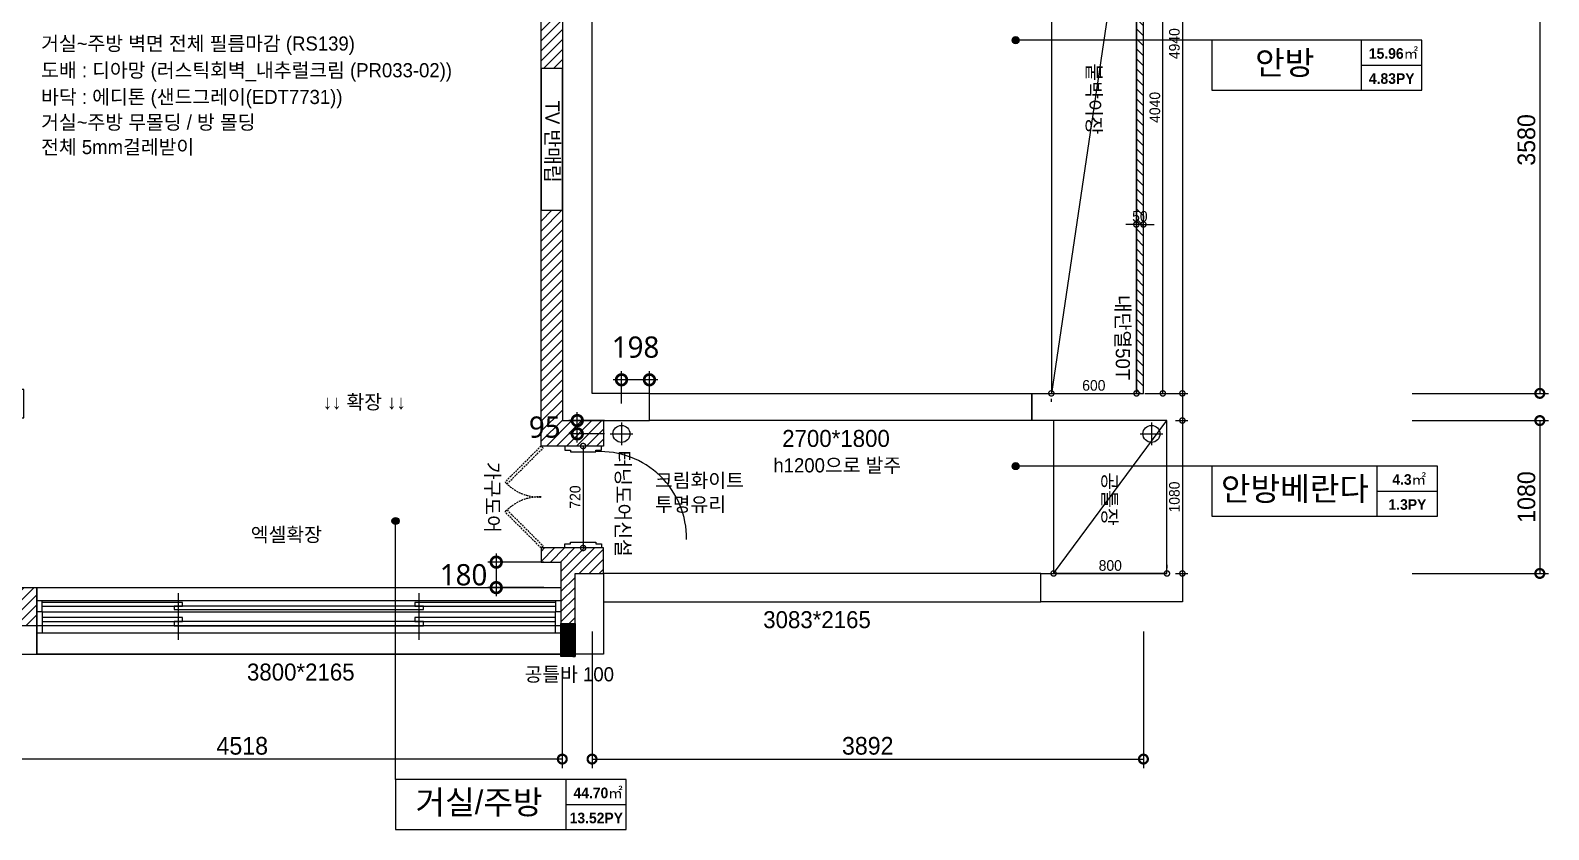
# Model space of a CAD drawing. Header units: millimetres. Extents: x 0 to 460316, y -63250 to 103204.
# Drawn here: x 118153 to 128870, y 54578 to 60223 of the extents above; entities that cross this region are included whole.
import ezdxf
from ezdxf.enums import TextEntityAlignment as Align

# ---------------------------------------------------------------- set-up
doc = ezdxf.new("R2010")
doc.units = ezdxf.units.MM
doc.header["$LTSCALE"] = 25
doc.linetypes.add('DASHED', pattern=[0.75, 0.5, -0.25])
for name, color, linetype in [('0-ELC TEXT', 7, 'Continuous'), ('03-TEXT', 3, 'Continuous'), ('03-WAL NEW', 3, 'Continuous'), ('04-WIN', 4, 'Continuous'), ('06-FUR', 6, 'Continuous'), ('07-DIM WAL', 5, 'Continuous'), ('2-con', 2, 'Continuous'), ('3.기호.계단선', 30, 'Continuous'), ('ac-Ref', 8, 'Continuous'), ('CO-DO-FR', 7, 'Continuous'), ('CO-DOOR', 8, 'Continuous'), ('FUR', 8, 'DASHED'), ('설비', 140, 'Continuous')]:
    doc.layers.add(name, color=color, linetype=linetype)
doc.styles.add('넥슨고딕', font='NEXONLv1GothicBold.ttf')
doc.styles.add('맑은고딕', font='malgun.ttf')
doc.styles.add('스타일1', font='HY울릉도M.TTF')
doc.styles.add('코레일둥고', font='Korail_Round_Gothic_Medium.ttf')
doc.dimstyles.new('30', dxfattribs={"dimscale": 30, "dimtxt": 2.5, "dimasz": 2.5, "dimexe": 1.25, "dimexo": 2, "dimtad": 1, "dimdec": 0, "dimtxsty": '스타일1', "dimblk": 'DOTSMALL', "dimcen": 2.5, "dimclrd": 1, "dimclre": 1, "dimclrt": 7, "dimadec": 0, "dimazin": 0, "dimtfac": 1, "dimtdec": 0, "dimtix": 1, "dimtmove": 0, "dimatfit": 3, "dimldrblk": 'DOTSMALL', "dimfxl": 1.25, "dimarcsym": 0})
doc.dimstyles.new('50', dxfattribs={"dimscale": 50, "dimtxt": 2.5, "dimasz": 2.5, "dimexe": 1.25, "dimexo": 2, "dimtad": 1, "dimdec": 0, "dimtxsty": '스타일1', "dimblk": 'DOTSMALL', "dimcen": 2.5, "dimclrd": 1, "dimclre": 1, "dimclrt": 2, "dimadec": 0, "dimazin": 0, "dimtfac": 1, "dimtdec": 0, "dimtix": 1, "dimtmove": 0, "dimatfit": 3, "dimldrblk": 'DOTSMALL', "dimfxl": 1.25, "dimarcsym": 0})
doc.dimstyles.new('건축클래스150', dxfattribs={"dimtxt": 150, "dimasz": 150, "dimexe": 60, "dimexo": 120, "dimgap": 30, "dimtad": 1, "dimtoh": 1, "dimdec": 0, "dimlunit": 6, "dimtxsty": '맑은고딕', "dimblk": 'DOTSMALL', "dimcen": 2.5, "dimdle": 60, "dimclrt": 7, "dimadec": 0, "dimazin": 0, "dimtfac": 1, "dimtdec": 0, "dimtmove": 2, "dimatfit": 3, "dimldrblk": 'DOTSMALL', "dimfxl": 1, "dimarcsym": 0})
pattern_1 = [(45, (94346.296, 97861.75), (-35.35534, 35.35534), [])]

# ---------------------------------------------------------------- blocks, each defined once
blk = doc.blocks.new('vudausewh')
at = {"layer": '04-WIN'}
for points in [[(28177, -40203), (30877, -40203), (30877, -40395), (28177, -40395)], [(30940, -41475), (27852, -41475), (27852, -41675), (30940, -41675)], [(27652, -41845), (23852, -41845), (23852, -42045), (27652, -42045)]]:
    blk.add_lwpolyline(points, close=True, dxfattribs=at)
at = {"layer": '2-con'}
for p, q in [((31939, -30698), (31939, -41675)), ((31664, -40203), (31664, -35263)), ((30877, -40395), (30877, -40203)), ((30877, -40203), (31664, -40203)), ((31830, -40395), (30877, -40395)), ((31830, -41475), (31830, -40395)), ((30940, -41675), (30940, -41475)), ((30940, -41475), (31830, -41475)), ((31939, -41675), (30940, -41675))]:
    blk.add_line(p, q, dxfattribs=at)
for points in [[(27562, -36423), (27562, -40395), (28177, -40395), (28177, -40203), (27772, -40203), (27772, -36423), (27562, -36423)], [(22854, -36720), (22854, -41660), (22839, -41660), (22839, -41860), (22932, -41860), (22932, -42045), (23852, -42045), (23852, -41845), (23132, -41845), (23132, -40375), (23762, -40375), (23762, -40175), (23044, -40175), (23044, -36720), (22854, -36720)]]:
    blk.add_lwpolyline(points, dxfattribs=at)
blk.add_lwpolyline([(27652, -41475), (27852, -41475), (27852, -42045), (27652, -42045)], close=True, dxfattribs=at)
at = {"layer": '04-WIN', "style": '코레일둥고'}
for s, p in [('2700*1800', (29114, -40581)), ('3083*2165', (28980, -41861)), ('3800*2165', (25336, -42231))]:
    blk.add_text(s, height=120, dxfattribs=at).set_placement(p)
blk = doc.blocks.new('_DotSmall')
at = {"color": 0, "linetype": 'ByBlock', "const_width": 0.5}
blk.add_lwpolyline([(-0.0625, 0, 1), (0.0625, 0, 1)], format="xyb", close=True, dxfattribs=at)
blk = doc.blocks.new('*D238')
at = {"layer": '07-DIM WAL', "color": 1, "lineweight": -2}
for p, q in [((122055, 57287), (122055, 56567)), ((122115, 57287), (122092, 57287)), ((122115, 56567), (122092, 56567))]:
    blk.add_line(p, q, dxfattribs=at)
at = {"layer": 'Defpoints', "color": 0}
for p in [(122055, 57287), (122055, 56567), (122055, 56567)]:
    blk.add_point(p, dxfattribs=at)
at = {"layer": '07-DIM WAL', "color": 1, "lineweight": -2, "xscale": 75, "yscale": 75, "zscale": 75}
for p, rotation in [((122055, 57287), 90), ((122055, 56567), 270)]:
    blk.add_blockref('_DotSmall', p, dxfattribs=dict(at, rotation=rotation))
at = {"layer": '07-DIM WAL', "color": 7, "insert": (121999, 56927), "char_height": 75, "attachment_point": 5, "rotation": 90, "style": '스타일1'}
blk.add_mtext('720', dxfattribs=at)
blk = doc.blocks.new('*D205')
at = {"layer": '07-DIM WAL', "color": 1, "lineweight": -2}
for p, q in [((127908, 61239), (128870, 61239)), ((128808, 61239), (128808, 57659)), ((127908, 57659), (128870, 57659))]:
    blk.add_line(p, q, dxfattribs=at)
at = {"layer": 'Defpoints', "color": 0}
for p in [(127808, 61239), (127808, 57659), (128808, 57659)]:
    blk.add_point(p, dxfattribs=at)
at = {"layer": '07-DIM WAL', "color": 1, "lineweight": -2, "xscale": 125, "yscale": 125, "zscale": 125}
for p, rotation in [((128808, 61239), 90), ((128808, 57659), 270)]:
    blk.add_blockref('_DotSmall', p, dxfattribs=dict(at, rotation=rotation))
at = {"layer": '07-DIM WAL', "color": 2, "insert": (128714, 59449), "char_height": 125, "attachment_point": 5, "rotation": 90, "style": '스타일1'}
blk.add_mtext('3580', dxfattribs=at)
blk = doc.blocks.new('*D206')
at = {"layer": '07-DIM WAL', "color": 1, "lineweight": -2}
for p, q in [((127908, 57467), (128870, 57467)), ((128808, 57467), (128808, 56387)), ((127908, 56387), (128870, 56387))]:
    blk.add_line(p, q, dxfattribs=at)
at = {"layer": 'Defpoints', "color": 0}
for p in [(127808, 57467), (127808, 56387), (128808, 56387)]:
    blk.add_point(p, dxfattribs=at)
at = {"layer": '07-DIM WAL', "color": 1, "lineweight": -2, "xscale": 125, "yscale": 125, "zscale": 125}
for p, rotation in [((128808, 57467), 90), ((128808, 56387), 270)]:
    blk.add_blockref('_DotSmall', p, dxfattribs=dict(at, rotation=rotation))
at = {"layer": '07-DIM WAL', "color": 2, "insert": (128714, 56927), "char_height": 125, "attachment_point": 5, "rotation": 90, "style": '스타일1'}
blk.add_mtext('1080', dxfattribs=at)
blk = doc.blocks.new('*D207')
at = {"layer": '07-DIM WAL', "color": 1, "lineweight": -2}
for p, q in [((122118, 55976), (122118, 55013)), ((126010, 55976), (126010, 55013)), ((122118, 55076), (126010, 55076))]:
    blk.add_line(p, q, dxfattribs=at)
at = {"layer": 'Defpoints', "color": 0}
for p in [(122118, 56076), (126010, 56076), (126010, 55076)]:
    blk.add_point(p, dxfattribs=at)
at = {"layer": '07-DIM WAL', "color": 1, "lineweight": -2, "xscale": 125, "yscale": 125, "zscale": 125, "rotation": 180}
blk.add_blockref('_DotSmall', (122118, 55076), dxfattribs=at)
at = {"layer": '07-DIM WAL', "color": 1, "lineweight": -2, "xscale": 125, "yscale": 125, "zscale": 125}
blk.add_blockref('_DotSmall', (126010, 55076), dxfattribs=at)
at = {"layer": '07-DIM WAL', "color": 2, "insert": (124064, 55169), "char_height": 125, "attachment_point": 5, "style": '스타일1'}
blk.add_mtext('3892', dxfattribs=at)
blk = doc.blocks.new('*D208')
at = {"layer": '07-DIM WAL', "color": 1, "lineweight": -2}
for p, q in [((117390, 55976), (117390, 55013)), ((121908, 55700), (121908, 55013)), ((121908, 55076), (117390, 55076))]:
    blk.add_line(p, q, dxfattribs=at)
at = {"layer": 'Defpoints', "color": 0}
for p in [(117390, 56076), (121908, 55800), (117390, 55076)]:
    blk.add_point(p, dxfattribs=at)
at = {"layer": '07-DIM WAL', "color": 1, "lineweight": -2, "xscale": 125, "yscale": 125, "zscale": 125, "rotation": 180}
blk.add_blockref('_DotSmall', (117390, 55076), dxfattribs=at)
at = {"layer": '07-DIM WAL', "color": 1, "lineweight": -2, "xscale": 125, "yscale": 125, "zscale": 125}
blk.add_blockref('_DotSmall', (121908, 55076), dxfattribs=at)
at = {"layer": '07-DIM WAL', "color": 2, "insert": (119649, 55169), "char_height": 125, "attachment_point": 5, "style": '스타일1'}
blk.add_mtext('4518', dxfattribs=at)
blk = doc.blocks.new('*D249')
at = {"layer": '07-DIM WAL', "color": 1, "lineweight": -2}
for p, q in [((126025, 62599), (126323, 62599)), ((126285, 62599), (126285, 57659)), ((126020, 57659), (126323, 57659))]:
    blk.add_line(p, q, dxfattribs=at)
at = {"layer": 'Defpoints', "color": 0}
for p in [(125965, 62599), (125960, 57659), (126285, 57659)]:
    blk.add_point(p, dxfattribs=at)
at = {"layer": '07-DIM WAL', "color": 1, "lineweight": -2, "xscale": 75, "yscale": 75, "zscale": 75}
for p, rotation in [((126285, 62599), 90), ((126285, 57659), 270)]:
    blk.add_blockref('_DotSmall', p, dxfattribs=dict(at, rotation=rotation))
at = {"layer": '07-DIM WAL', "color": 7, "insert": (126229, 60129), "char_height": 75, "attachment_point": 5, "rotation": 90, "style": '스타일1'}
blk.add_mtext('4940', dxfattribs=at)
blk = doc.blocks.new('*D216')
at = {"layer": '07-DIM WAL', "color": 1, "lineweight": -2}
for p, q in [((126025, 61699), (126184, 61699)), ((126147, 57659), (126147, 61699)), ((126025, 57659), (126184, 57659))]:
    blk.add_line(p, q, dxfattribs=at)
at = {"layer": 'Defpoints', "color": 0}
for p in [(125965, 61699), (126147, 61699), (125965, 57659)]:
    blk.add_point(p, dxfattribs=at)
at = {"layer": '07-DIM WAL', "color": 1, "lineweight": -2, "xscale": 75, "yscale": 75, "zscale": 75}
for p, rotation in [((126147, 61699), 90), ((126147, 57659), 270)]:
    blk.add_blockref('_DotSmall', p, dxfattribs=dict(at, rotation=rotation))
at = {"layer": '07-DIM WAL', "color": 7, "insert": (126091, 59679), "char_height": 75, "attachment_point": 5, "rotation": 90, "style": '스타일1'}
blk.add_mtext('4040', dxfattribs=at)
blk = doc.blocks.new('*D250')
at = {"layer": '07-DIM WAL', "color": 1, "lineweight": -2}
for p, q in [((125360, 57659), (125961, 57659)), ((125961, 57719), (125961, 57696)), ((125360, 57599), (125360, 57621))]:
    blk.add_line(p, q, dxfattribs=at)
at = {"layer": 'Defpoints', "color": 0}
for p in [(125360, 57659), (125961, 57659), (125961, 57659)]:
    blk.add_point(p, dxfattribs=at)
at = {"layer": '07-DIM WAL', "color": 1, "lineweight": -2, "xscale": 75, "yscale": 75, "zscale": 75, "rotation": 180}
blk.add_blockref('_DotSmall', (125360, 57659), dxfattribs=at)
at = {"layer": '07-DIM WAL', "color": 1, "lineweight": -2, "xscale": 75, "yscale": 75, "zscale": 75}
blk.add_blockref('_DotSmall', (125961, 57659), dxfattribs=at)
at = {"layer": '07-DIM WAL', "color": 7, "insert": (125660, 57715), "char_height": 75, "attachment_point": 5, "style": '스타일1'}
blk.add_mtext('600', dxfattribs=at)
blk = doc.blocks.new('*D251')
at = {"layer": '07-DIM WAL', "color": 1, "lineweight": -2}
for p, q in [((126236, 57467), (126323, 57467)), ((126285, 57467), (126285, 56387)), ((126236, 56387), (126323, 56387))]:
    blk.add_line(p, q, dxfattribs=at)
at = {"layer": 'Defpoints', "color": 0}
for p in [(126176, 57467), (126176, 56387), (126285, 56387)]:
    blk.add_point(p, dxfattribs=at)
at = {"layer": '07-DIM WAL', "color": 1, "lineweight": -2, "xscale": 75, "yscale": 75, "zscale": 75}
for p, rotation in [((126285, 57467), 90), ((126285, 56387), 270)]:
    blk.add_blockref('_DotSmall', p, dxfattribs=dict(at, rotation=rotation))
at = {"layer": '07-DIM WAL', "color": 7, "insert": (126229, 56927), "char_height": 75, "attachment_point": 5, "rotation": 90, "style": '스타일1'}
blk.add_mtext('1080', dxfattribs=at)
blk = doc.blocks.new('*D252')
at = {"layer": '07-DIM WAL', "color": 1, "lineweight": -2}
for p, q in [((125376, 56447), (125376, 56425)), ((126176, 56387), (125376, 56387)), ((126176, 56447), (126176, 56425))]:
    blk.add_line(p, q, dxfattribs=at)
at = {"layer": 'Defpoints', "color": 0}
for p in [(125376, 56387), (125376, 56387), (126176, 56387)]:
    blk.add_point(p, dxfattribs=at)
at = {"layer": '07-DIM WAL', "color": 1, "lineweight": -2, "xscale": 75, "yscale": 75, "zscale": 75, "rotation": 180}
blk.add_blockref('_DotSmall', (125376, 56387), dxfattribs=at)
at = {"layer": '07-DIM WAL', "color": 1, "lineweight": -2, "xscale": 75, "yscale": 75, "zscale": 75}
blk.add_blockref('_DotSmall', (126176, 56387), dxfattribs=at)
at = {"layer": '07-DIM WAL', "color": 7, "insert": (125776, 56443), "char_height": 75, "attachment_point": 5, "style": '스타일1'}
blk.add_mtext('800', dxfattribs=at)
blk = doc.blocks.new('*D273')
at = {"layer": '07-DIM WAL', "color": 1, "lineweight": -2}
for p, q in [((125960, 58852), (125885, 58852)), ((125960, 58912), (125960, 58890)), ((126010, 58852), (125960, 58852)), ((126010, 58912), (126010, 58890)), ((126010, 58852), (126085, 58852))]:
    blk.add_line(p, q, dxfattribs=at)
at = {"layer": 'Defpoints', "color": 0}
for p in [(125960, 58852), (125960, 58852), (126010, 58852)]:
    blk.add_point(p, dxfattribs=at)
at = {"layer": '07-DIM WAL', "color": 1, "lineweight": -2, "xscale": 75, "yscale": 75, "zscale": 75}
blk.add_blockref('_DotSmall', (125960, 58852), dxfattribs=at)
at = {"layer": '07-DIM WAL', "color": 1, "lineweight": -2, "xscale": 75, "yscale": 75, "zscale": 75, "rotation": 180}
blk.add_blockref('_DotSmall', (126010, 58852), dxfattribs=at)
at = {"layer": '07-DIM WAL', "color": 7, "insert": (125985, 58909), "char_height": 75, "attachment_point": 5, "style": '스타일1'}
blk.add_mtext('50', dxfattribs=at)
blk = doc.blocks.new('*D365')
at = {"layer": 'ac-Ref', "color": 0, "lineweight": -2}
for p, q in [((122326, 57587), (122326, 57815)), ((122523, 57587), (122523, 57815)), ((122583, 57755), (122266, 57755))]:
    blk.add_line(p, q, dxfattribs=at)
at = {"layer": 'Defpoints', "color": 0}
for p in [(122326, 57755), (122326, 57467), (122523, 57467)]:
    blk.add_point(p, dxfattribs=at)
at = {"layer": 'ac-Ref', "color": 0, "lineweight": -2, "xscale": 150, "yscale": 150, "zscale": 150, "rotation": 180}
blk.add_blockref('_DotSmall', (122326, 57755), dxfattribs=at)
at = {"layer": 'ac-Ref', "color": 0, "lineweight": -2, "xscale": 150, "yscale": 150, "zscale": 150}
blk.add_blockref('_DotSmall', (122523, 57755), dxfattribs=at)
at = {"layer": 'ac-Ref', "color": 7, "insert": (122425, 57985), "char_height": 150, "attachment_point": 5, "style": '맑은고딕'}
blk.add_mtext('198', dxfattribs=at)
blk = doc.blocks.new('*D366')
at = {"layer": 'ac-Ref', "color": 0, "lineweight": -2}
for p, q in [((122206, 57467), (121954, 57467)), ((122014, 57313), (122014, 57527)), ((122206, 57373), (121954, 57373))]:
    blk.add_line(p, q, dxfattribs=at)
at = {"layer": 'Defpoints', "color": 0}
for p in [(122014, 57467), (122326, 57467), (122326, 57373)]:
    blk.add_point(p, dxfattribs=at)
at = {"layer": 'ac-Ref', "color": 0, "lineweight": -2, "xscale": 150, "yscale": 150, "zscale": 150}
for p, rotation in [((122014, 57467), 90), ((122014, 57373), 270)]:
    blk.add_blockref('_DotSmall', p, dxfattribs=dict(at, rotation=rotation))
at = {"layer": 'ac-Ref', "color": 7, "insert": (121784, 57420), "char_height": 150, "attachment_point": 5, "style": '맑은고딕'}
blk.add_mtext('95', dxfattribs=at)
blk = doc.blocks.new('*D368')
at = {"layer": 'ac-Ref', "color": 0, "lineweight": -2}
for p, q in [((121442, 56527), (121442, 56227)), ((121778, 56467), (121382, 56467)), ((121778, 56287), (121382, 56287))]:
    blk.add_line(p, q, dxfattribs=at)
at = {"layer": 'Defpoints', "color": 0}
for p in [(121898, 56467), (121442, 56287), (121898, 56287)]:
    blk.add_point(p, dxfattribs=at)
at = {"layer": 'ac-Ref', "color": 0, "lineweight": -2, "xscale": 150, "yscale": 150, "zscale": 150}
for p, rotation in [((121442, 56467), 90), ((121442, 56287), 270)]:
    blk.add_blockref('_DotSmall', p, dxfattribs=dict(at, rotation=rotation))
at = {"layer": 'ac-Ref', "color": 7, "insert": (121211, 56377), "char_height": 150, "attachment_point": 5, "style": '맑은고딕'}
blk.add_mtext('180', dxfattribs=at)

msp = doc.modelspace()

# ---------------------------------------------------------------- hatches: boundary and pattern name
at = {"layer": '0-ELC TEXT'}
h = msp.add_hatch(color=256, dxfattribs=at)
h.dxf.hatch_style = 1
edge = h.paths.add_edge_path()
edge.add_arc((125108.23, 60153.92), 25, -180, 180, ccw=False)
h = msp.add_hatch(color=256, dxfattribs=at)
h.dxf.hatch_style = 1
edge = h.paths.add_edge_path()
edge.add_arc((125108.23, 57145.16), 25, -180, 180, ccw=False)
h = msp.add_hatch(color=256, dxfattribs=at)
h.dxf.hatch_style = 1
edge = h.paths.add_edge_path()
edge.add_arc((120730.84, 56757.48), 25, -180, 180, ccw=False)
at = {"layer": '03-WAL NEW'}
h = msp.add_hatch(dxfattribs=at)
h.set_pattern_fill('_USER', color=256, scale=50, angle=45, pattern_type=0)
h.set_pattern_definition(pattern_1)
edge = h.paths.add_edge_path()
edge.add_line((121908.28, 61439.19), (121858.28, 61439.19))
edge.add_arc((121858.28, 61339.19), 100, 90, 180)
edge.add_line((121758.28, 61339.19), (121758.28, 59953.19))
edge.add_line((121758.28, 59953.19), (121908.28, 59953.19))
edge.add_line((121908.28, 59953.19), (121908.28, 61439.19))
h.paths.add_polyline_path([(121908.28, 58953.19), (121758.28, 58953.19), (121758.28, 57287.19), (121858.28, 57287.19), (122198.28, 57287.19), (122198.28, 57467.19), (121908.28, 57467.19)])
h = msp.add_hatch(dxfattribs=at)
h.set_pattern_fill('_USER', color=256, scale=50, angle=45, pattern_type=0)
h.set_pattern_definition(pattern_1)
h.paths.add_polyline_path([(121998.28, 56017.19), (121998.28, 56387.19), (122198.28, 56387.19), (122198.28, 56567.19), (121758.28, 56567.19), (121758.28, 56467.19), (121898.28, 56467.19), (121898.28, 56017.19)])
h = msp.add_hatch(dxfattribs=at)
h.set_pattern_fill('_USER', color=256, scale=50, angle=45, pattern_type=0)
h.set_pattern_definition(pattern_1)
h.paths.add_polyline_path([(117478.28, 56287.19), (118198.28, 56287.19), (118198.28, 56017.19), (117478.28, 56017.19)])
at = {"layer": '3.기호.계단선'}
h = msp.add_hatch(dxfattribs=at)
h.set_pattern_fill('_USER', color=256, scale=50, angle=135, pattern_type=0)
h.set_pattern_definition([(135, (95011.025, 36595.205), (-35.35534, -35.35534), [])])
h.paths.add_polyline_path([(126010.28, 57659.19), (126010.28, 62599.19), (125960.28, 62599.19), (125960.28, 57659.19)])
h = msp.add_hatch(dxfattribs=at)
h.set_pattern_fill('ANSI31', color=256)
h.set_pattern_definition([(45, (94346.29572, 97861.74997), (-0.08838834765, 0.08838834765), [])])
h.paths.add_polyline_path([(121898.28, 56034.69), (121998.28, 56034.69), (121998.28, 55799.69), (121898.28, 55799.69)])

# ---------------------------------------------------------------- linework, layer by layer
for p, q in [((122325.77, 57452.56), (122325.77, 57292.56)), ((126066.76, 57452.56), (126066.76, 57292.56)), ((122245.77, 57372.56), (122405.77, 57372.56)), ((125986.76, 57372.56), (126146.76, 57372.56))]:
    msp.add_line(p, q)
for centre in [(122325.77, 57372.56), (126066.76, 57372.56)]:
    msp.add_circle(centre, 60)
at = {"layer": '0-ELC TEXT'}
for p, q in [((126492.4, 60153.92), (125108.23, 60153.92)), ((127549.61, 59800.16), (127549.61, 60153.92)), ((127549.61, 59977.04), (127974.3, 59977.04)), ((126492.4, 57145.16), (125108.23, 57145.16)), ((127660.48, 56791.4), (127660.48, 57145.16)), ((127660.48, 56968.28), (128085.17, 56968.28)), ((120730.84, 54931.35), (120730.84, 56757.48)), ((121935.21, 54577.59), (121935.21, 54931.35)), ((121935.21, 54754.47), (122359.9, 54754.47))]:
    msp.add_line(p, q, dxfattribs=at)
for points in [[(126492.4, 59800.16), (127974.3, 59800.16), (127974.3, 60153.92), (126492.4, 60153.92)], [(126492.4, 56791.4), (128085.17, 56791.4), (128085.17, 57145.16), (126492.4, 57145.16)], [(120730.84, 54577.59), (122359.9, 54577.59), (122359.9, 54931.35), (120730.84, 54931.35)]]:
    msp.add_lwpolyline(points, close=True, dxfattribs=at)
for centre in [(125108.23, 60153.92), (125108.23, 57145.16), (120730.84, 56757.48)]:
    msp.add_circle(centre, 25, dxfattribs=at)
at = {"layer": '03-WAL NEW'}
for points in [[(122198.28, 57467.19), (122198.28, 57287.19), (121758.28, 57287.19), (121758.28, 61439.19), (121908.28, 61439.19), (121908.28, 57467.19), (122198.28, 57467.19)], [(121998.28, 56017.19), (121998.28, 56387.19), (122198.28, 56387.19), (122198.28, 56567.19), (121758.28, 56567.19), (121758.28, 56467.19), (121898.28, 56467.19), (121898.28, 56017.19), (121998.28, 56017.19)]]:
    msp.add_lwpolyline(points, dxfattribs=at)
for points in [[(121758.28, 58953.19), (121908.28, 58953.19), (121908.28, 59953.19), (121758.28, 59953.19)], [(117478.28, 56287.19), (118198.28, 56287.19), (118198.28, 56017.19), (117478.28, 56017.19)]]:
    msp.add_lwpolyline(points, close=True, dxfattribs=at)
at = {"layer": '04-WIN'}
for p, q in [((118233.28, 56197.19), (121863.28, 56197.19)), ((119198.28, 55917.19), (119198.28, 56247.19)), ((120898.28, 55917.19), (120898.28, 56247.19)), ((120898.28, 55917.19), (120898.28, 56247.19)), ((118238.28, 56117.19), (121858.28, 56117.19)), ((118238.28, 55967.19), (121858.28, 55967.19))]:
    msp.add_line(p, q, dxfattribs=at)
for points in [[(118198.28, 56287.19), (121898.28, 56287.19), (121898.28, 55817.19), (118198.28, 55817.19)], [(119168.28, 56157.19), (119168.28, 56132.19), (120928.28, 56132.19), (120928.28, 56157.19)], [(119168.28, 56047.19), (119168.28, 56017.19), (120928.28, 56017.19), (120928.28, 56047.19)]]:
    msp.add_lwpolyline(points, close=True, dxfattribs=at)
for points in [[(118198.28, 56197.19), (118233.28, 56197.19), (118233.28, 56117.19)], [(118233.28, 56157.19), (119228.28, 56157.19), (119228.28, 56182.19), (118233.28, 56182.19)], [(121863.28, 56182.19), (120868.28, 56182.19), (120868.28, 56157.19), (121863.28, 56157.19)], [(121863.28, 56117.19), (121863.28, 56197.19), (121898.28, 56197.19)], [(118198.28, 56027.19), (118198.28, 55967.19), (118238.28, 55967.19), (118238.28, 56117.19), (118198.28, 56117.19)], [(118238.28, 56047.19), (119228.28, 56047.19), (119228.28, 56077.19), (118238.28, 56077.19)], [(121858.28, 56077.19), (120868.28, 56077.19), (120868.28, 56047.19), (121858.28, 56047.19)], [(121898.28, 56117.19), (121858.28, 56117.19), (121858.28, 55967.19), (121898.28, 55967.19), (121898.28, 56027.19)]]:
    msp.add_lwpolyline(points, dxfattribs=at)
at = {"layer": '06-FUR'}
msp.add_line((125960.28, 61699.19), (125360.28, 57659.19), dxfattribs=at)
for points in [[(125960.28, 61699.19), (125360.28, 61699.19), (125360.28, 57659.19), (125960.28, 57659.19), (125960.28, 61699.19)], [(125376.28, 56387.19), (126176.28, 56387.19), (126176.28, 57467.19), (125376.28, 57467.19), (125376.28, 56387.19), (126176.28, 57467.19)]]:
    msp.add_lwpolyline(points, dxfattribs=at)
at = {"layer": '3.기호.계단선'}
for points in [[(126010.28, 57659.19), (126010.28, 62599.19), (125960.28, 62599.19), (125960.28, 57659.19)], [(121898.28, 56034.69), (121998.28, 56034.69), (121998.28, 55799.69), (121898.28, 55799.69)]]:
    msp.add_lwpolyline(points, close=True, dxfattribs=at)
at = {"layer": 'CO-DO-FR'}
for points in [[(122184.85, 57287.19), (121924.85, 57287.19), (121924.85, 57257.19), (121964.85, 57257.19), (121964.85, 57247.19), (122144.85, 57247.19), (122144.85, 57257.19), (122184.85, 57257.19), (122184.85, 57287.19)], [(122184.85, 56567.19), (121924.85, 56567.19), (121924.85, 56597.19), (121964.85, 56597.19), (121964.85, 56607.19), (122144.85, 56607.19), (122144.85, 56597.19), (122184.85, 56597.19), (122184.85, 56567.19)]]:
    msp.add_lwpolyline(points, close=True, dxfattribs=at)
at = {"layer": 'CO-DOOR'}
msp.add_arc((122174.22, 56637.19), 610.71, 359.06177, 92.756991, dxfattribs=at)
at = {"layer": 'FUR'}
for points in [[(121758.28, 57287.19), (121503.72, 57032.63), (121517.86, 57018.49), (121772.42, 57273.05), (121758.28, 57287.19)], [(121758.28, 56567.19), (121503.72, 56821.75), (121517.86, 56835.89), (121772.42, 56581.33), (121758.28, 56567.19)]]:
    msp.add_lwpolyline(points, dxfattribs=at)
for centre, start, end in [((121743.95, 57251.65), 224.117877, 272.528776), ((121743.95, 56602.73), 87.471224, 135.882123)]:
    msp.add_arc(centre, 324.77, start, end, dxfattribs=at)

# ---------------------------------------------------------------- block references
msp.add_blockref('vudausewh', (94346.3, 97861.75))

# ---------------------------------------------------------------- texts
at = {"layer": '0-ELC TEXT', "style": '코레일둥고'}
for s, p in [('붙박이장', (125610.81, 59989.62)), ('TV 반매립', (121788.61, 59726.88)), ('터닝도어신설', (122286.66, 57257.83)), ('공틀장', (125721.81, 57100.96))]:
    msp.add_text(s, height=100, rotation=270, dxfattribs=at).set_placement(p)
msp.add_text('h1200으로 발주', height=100, dxfattribs=at).set_placement((123398.09, 57100.69))
at = {"layer": '03-TEXT'}
for s, height, style, p in [('안방', 166.667, '코레일둥고', (127007.1, 59910.3)), ('15.96㎡', 75, '넥슨고딕', (127775.27, 60022.13)), ('4.83PY', 75, '넥슨고딕', (127762.44, 59845.25)), ('안방베란다', 166.667, '코레일둥고', (127079.65, 56901.53)), ('4.3㎡', 75, '넥슨고딕', (127886.13, 57013.37)), ('1.3PY', 75, '넥슨고딕', (127873.31, 56836.49)), ('거실/주방', 166.667, '코레일둥고', (121320.32, 54687.72)), ('44.70㎡', 75, '넥슨고딕', (122160.87, 54799.55)), ('13.52PY', 75, '넥슨고딕', (122148.04, 54622.67))]:
    msp.add_text(s, height=height, dxfattribs=dict(at, style=style)).set_placement(p, align=Align.CENTER)
at = {"layer": '3.기호.계단선', "style": '코레일둥고'}
msp.add_text('내단열50T', height=100, rotation=270, dxfattribs=at).set_placement((125814.63, 58354.84))
for s, p in [('↓↓ 확장 ↓↓', (120217.25, 57548.09)), ('엑셀확장', (119708.87, 56611.67)), ('공틀바 100', (121641.85, 55625.1))]:
    msp.add_text(s, height=100, dxfattribs=at).set_placement(p)
at = {"layer": '설비', "color": 140, "style": '코레일둥고'}
for s, p in [('거실~주방 벽면 전체 필름마감 (RS139)', (118229.35, 60079.93)), ('도배 : 디아망 (러스틱회벽_내추럴크림 (PR033-02))', (118229.35, 59891.3)), ('바닥 : 에디톤 (샌드그레이(EDT7731))', (118229.35, 59702.67)), ('거실~주방 무몰딩 / 방 몰딩', (118229.35, 59523.72)), ('전체 5mm걸레받이', (118229.35, 59348.8)), ('크림화이트', (122562.26, 56994.24)), ('투명유리', (122562.26, 56824.97))]:
    msp.add_text(s, height=100, dxfattribs=at).set_placement(p)
msp.add_text('가구도어', height=100, rotation=270, dxfattribs=at).set_placement((121365.03, 57175.52))

# ---------------------------------------------------------------- dimensions: what is measured, and where the dimension line sits
at = {"layer": '07-DIM WAL'}
for base, p1, p2, angle, dimstyle, picture, middle in [((126285.28, 57659.19), (125965.28, 62599.19), (125960.28, 57659.19), 90, '30', '*D249', (126229.03, 60129.19)), ((126146.95, 61699.19), (125965.28, 57659.19), (125965.28, 61699.19), 90, '30', '*D216', (126090.7, 59679.19)), ((128807.78, 57659.19), (127807.78, 61239.19), (127807.78, 57659.19), 90, '50', '*D205', (128714.03, 59449.19)), ((126285.28, 56387.19), (126176.28, 57467.19), (126176.28, 56387.19), 90, '30', '*D251', (126229.03, 56927.19)), ((128807.78, 56387.19), (127807.78, 57467.19), (127807.78, 56387.19), 90, '50', '*D206', (128714.03, 56927.19)), ((122054.85, 56567.19), (122054.85, 57287.19), (122054.85, 56567.19), 270, '30', '*D238', (121998.6, 56927.19))]:
    dim = msp.add_linear_dim(base=base, p1=p1, p2=p2, angle=angle, dimstyle=dimstyle, dxfattribs=at)
    dim.commit()
    dim.dimension.update_dxf_attribs({"geometry": picture, "text_midpoint": middle})
for base, p1, p2, dimstyle, picture, middle in [((125960.28, 58852.42), (126010.28, 58852.42), (125960.28, 58852.42), '30', '*D273', (125985.28, 58908.67)), ((125960.61, 57658.81), (125360.28, 57659.19), (125960.61, 57658.81), '30', '*D250', (125660.44, 57715.06)), ((125376.28, 56387.19), (126176.28, 56387.19), (125376.28, 56387.19), '30', '*D252', (125776.28, 56443.44)), ((117390.28, 55075.69), (121908.28, 55799.69), (117390.28, 56075.69), '50', '*D208', (119649.28, 55169.44)), ((126010.28, 55075.69), (122118.28, 56075.69), (126010.28, 56075.69), '50', '*D207', (124064.28, 55169.44))]:
    dim = msp.add_linear_dim(base=base, p1=p1, p2=p2, dimstyle=dimstyle, dxfattribs=at)
    dim.commit()
    dim.dimension.update_dxf_attribs({"geometry": picture, "text_midpoint": middle})
at = {"layer": 'ac-Ref'}
dim = msp.add_linear_dim(base=(122325.77, 57754.55), p1=(122523.28, 57467.19), p2=(122325.77, 57467.19), dimstyle='건축클래스150', dxfattribs=at)
dim.commit()
dim.dimension.update_dxf_attribs({"geometry": '*D365', "text_midpoint": (122424.52, 57985.36)})
for base, p1, p2, picture, middle in [((122014.46, 57467.19), (122325.77, 57372.56), (122325.77, 57467.19), '*D366', (121784.46, 57419.88)), ((121441.75, 56287.19), (121898.28, 56467.19), (121898.28, 56287.19), '*D368', (121210.94, 56377.19))]:
    dim = msp.add_linear_dim(base=base, p1=p1, p2=p2, angle=90, dimstyle='건축클래스150', dxfattribs=at)
    dim.commit()
    dim.dimension.update_dxf_attribs({"geometry": picture, "text_midpoint": middle})

doc.saveas('drawing.dxf')
